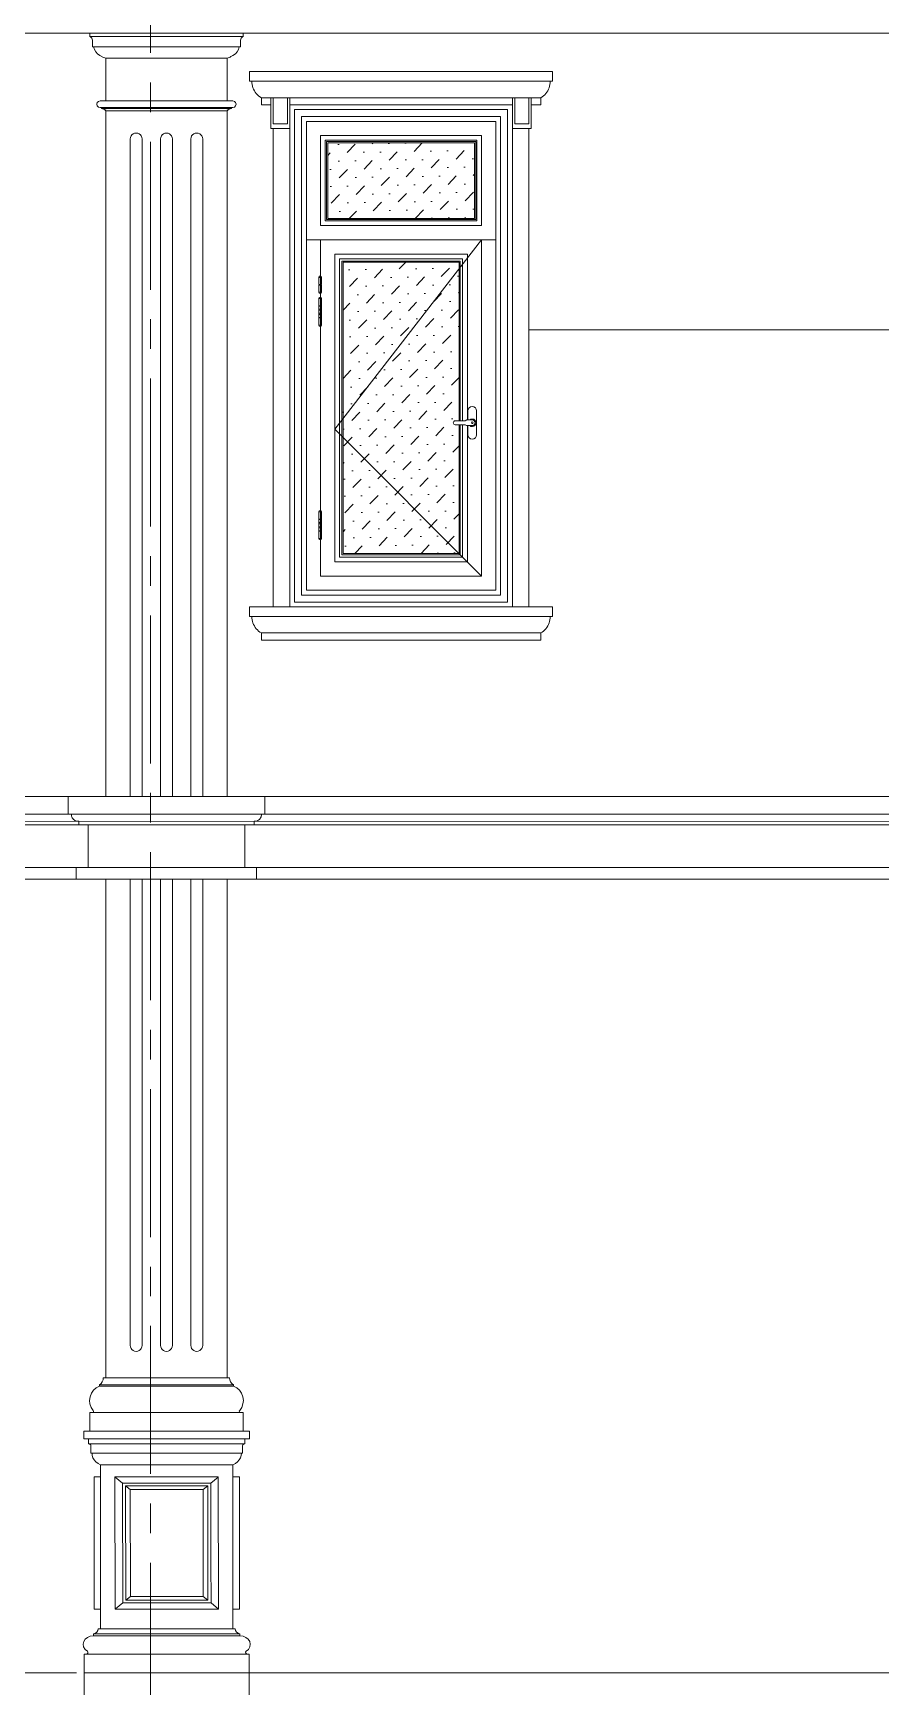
# Model space of a CAD drawing. Header units: millimetres. Extents: x 1832547 to 2001569, y -558009 to -417808.
# Drawn here: x 1882136 to 1885717, y -527404 to -520421 of the extents above; entities that cross this region are included whole.
import ezdxf

# ---------------------------------------------------------------- set-up
doc = ezdxf.new("R2010")
doc.units = ezdxf.units.MM
doc.header["$MEASUREMENT"] = 0
doc.linetypes.add('CENTER', pattern=[2, 1.25, -0.25, 0.25, -0.25])
doc.linetypes.add('HIDDEN', pattern=[9.525, 6.35, -3.175])
doc.layers.get('0').update_dxf_attribs({"linetype": 'CONTINUOUS'})
for name, color, linetype, lineweight in [('CA.dim 08', 8, 'CONTINUOUS', 13), ('CA.khuat 75', 75, 'HIDDEN', 9), ('CA.manh 08', 8, 'CONTINUOUS', 9), ('CA.noi that 15', 15, 'CONTINUOUS', 9), ('CA.thay 145', 145, 'CONTINUOUS', 18), ('CA.tim 67', 67, 'CENTER', 9), ('CA.vat lieu 08', 8, 'CONTINUOUS', 5), ('CA_manh 08', 8, 'CONTINUOUS', 9)]:
    doc.layers.add(name, color=color, linetype=linetype, lineweight=lineweight)

# ---------------------------------------------------------------- blocks, each defined once
blk = doc.blocks.new('A$C20F25EA7')
at = {"layer": 'CA.vat lieu 08', "ltscale": 0.5}
for centre, start, end in [((0, 42), 0, 180), ((0, -42), 180, 0)]:
    blk.add_arc(centre, 15.4, start, end, dxfattribs=at)
blk.add_wipeout([(18.8, 9.9), (25.1, 7), (60.1, 7), (65, 4.9), (67.1, 0), (65.1, -4.9), (60.1, -7), (25.1, -7), (18.8, -9.9), (0, -9.9), (-7, -7), (-9.9, 0), (-7, 7), (0, 9.9)]).dxf.layer = 'CA.vat lieu 08'
for p, q in [((0, 9.9), (18.8, 9.9)), ((18.8, 9.9), (24.6, 7.2)), ((25.5, 7), (60.1, 7)), ((0, -9.9), (18.8, -9.9)), ((19.7, -9.7), (24.6, -7.2)), ((25.5, -7), (60.1, -7))]:
    blk.add_line(p, q, dxfattribs=at)
for points in [[(-15.4, 42), (-15.4, -42)], [(15.4, 9.9), (15.4, 42)], [(15.4, -42), (15.4, -9.9)]]:
    blk.add_lwpolyline(points, dxfattribs=at)
blk.add_circle((0, 0), 2.8, dxfattribs=at)
for centre, radius, start, end in [((0, 0), 13.3, 48.25899, 311.74101), ((0, 0), 9.92, 90, 270), ((25.5, 8.9), 1.92, 242.80733, 270), ((60.1, 0), 6.96, 270, 90), ((18.8, -8), 1.92, 270, 297.19267), ((25.5, -8.9), 1.92, 90, 117.19267)]:
    blk.add_arc(centre, radius, start, end, dxfattribs=at)
blk = doc.blocks.new('BANLE')
at = {"layer": 'CA.noi that 15'}
for p, q in [((0, 68.6), (12, 68.6)), ((0, 38.2), (0, 68.6)), ((0, 38.2), (12, 38.2)), ((0, 6), (0, 36.4)), ((12, 36.4), (0, 36.4)), ((12, 6), (0, 6)), ((4, 38.2), (8, 38.2)), ((4, 36.4), (4, 38.2)), ((8, 36.4), (4, 36.4)), ((8, 38.2), (8, 36.4)), ((12, 68.6), (12, 38.2)), ((12, 36.4), (12, 6))]:
    blk.add_line(p, q, dxfattribs=at)
for centre, start, end in [((6, 68.6), 0, 180), ((6, 6), 180, 0)]:
    blk.add_arc(centre, 6, start, end, dxfattribs=at)
blk = doc.blocks.new('A$C4e763484')
at = {"layer": 'CA.khuat 75', "ltscale": 200}
blk.add_lwpolyline([(740, 1480), (120, 680), (740, 60)], dxfattribs=at)
at = {"layer": 'CA.noi that 15'}
for points in [[(80, 1560), (720, 1560), (720, 1900), (80, 1900)], [(140, 140), (660, 140), (660, 1400), (140, 1400)]]:
    blk.add_lwpolyline(points, close=True, dxfattribs=at)
at = {"layer": 'CA.thay 145'}
for points in [[(0, 0), (800, 0), (800, 1980), (0, 1980)], [(0, 1480), (800, 1480), (800, 1980), (0, 1980)], [(60, 1540), (740, 1540), (740, 1920), (60, 1920)], [(60, 60), (740, 60), (740, 1480), (60, 1480)], [(740, 60), (740, 1480), (60, 1480), (60, 60)], [(60, 60), (740, 60), (740, 1480), (60, 1480)], [(120, 120), (680, 120), (680, 1420), (120, 1420)]]:
    blk.add_lwpolyline(points, close=True, dxfattribs=at)
for points in [[(0, 1480), (0, 120)], [(60, 1480), (60, 60)], [(740, 1480), (740, 60)], [(740, 1480), (740, 60)], [(800, 1480), (800, 120)]]:
    blk.add_lwpolyline(points, dxfattribs=at)
at = {"layer": 'CA.vat lieu 08'}
for points in [[(85, 1565), (715, 1565), (715, 1895), (85, 1895)], [(90, 1570), (710, 1570), (710, 1890), (90, 1890)], [(150, 150), (650, 150), (650, 1390), (150, 1390)], [(155, 155), (645, 155), (645, 1385), (155, 1385)]]:
    blk.add_lwpolyline(points, close=True, dxfattribs=at)
at = {"rotation": 180}
blk.add_blockref('BANLE', (64, 1327.3), dxfattribs=at)
at = {"xscale": -1}
for p in [(64, 1163.6), (64, 1113.6), (64, 262.7), (64, 212.7)]:
    blk.add_blockref('BANLE', p, dxfattribs=at)
at = {"extrusion": (0, 0, -1), "xscale": 1.200000000186265, "yscale": 1.200000000186265, "zscale": -1.200000000186265}
blk.add_blockref('A$C20F25EA7', (-700.5, 707.4), dxfattribs=at)
at = {"layer": 'CA.dim 08'}
h = blk.add_hatch(dxfattribs=at)
h.set_pattern_fill('MUDST', color=256, scale=200, angle=46)
h.set_pattern_definition([(46, (-780015.38, -788244.513), (33.498847, 106.6668986), [50, -50, 0, -50, 0, -50])])
h.paths.add_polyline_path([(90, 1570), (710, 1570), (710, 1890), (90, 1890)])
h.paths.add_polyline_path([(155, 155), (645, 155), (645, 1385), (155, 1385)])
blk = doc.blocks.new('A$C6e16a1b7')
at = {"layer": 'CA.thay 145'}
for p, q in [((0, 2400), (0, 2360)), ((0, 2400), (1279.8, 2400)), ((1279.8, 2400), (1279.8, 2360)), ((0, 2360), (10, 2360)), ((10, 2360), (10.2, 2352.9)), ((1269.8, 2360), (10, 2360)), ((10.2, 2352.9), (11, 2345.9)), ((11, 2345.9), (12.4, 2339)), ((12.4, 2339), (14.5, 2332.3)), ((14.5, 2332.3), (17.1, 2325.7)), ((17.1, 2325.7), (20.3, 2319.5)), ((20.3, 2319.5), (24.1, 2313.5)), ((24.1, 2313.5), (28.4, 2307.9)), ((28.4, 2307.9), (33.2, 2302.7)), ((1251.4, 2307.9), (1246.6, 2302.7)), ((1255.7, 2313.5), (1251.4, 2307.9)), ((1259.4, 2319.5), (1255.7, 2313.5)), ((1262.7, 2325.7), (1259.4, 2319.5)), ((1265.3, 2332.3), (1262.7, 2325.7)), ((1267.3, 2339), (1265.3, 2332.3)), ((1268.8, 2345.9), (1267.3, 2339)), ((1269.6, 2352.9), (1268.8, 2345.9)), ((1269.8, 2360), (1269.6, 2352.9)), ((1269.8, 2360), (1279.8, 2360)), ((33.2, 2302.7), (38.4, 2298)), ((38.4, 2298), (44, 2293.7)), ((44, 2293.7), (50, 2290)), ((50, 2290), (90, 2290)), ((50, 2290), (50, 2260)), ((50, 2260), (90, 2260)), ((90, 2260), (90, 2290)), ((90, 2290), (100, 2290)), ((90, 2160), (90, 2260)), ((100, 2290), (160, 2290)), ((160, 2290), (170, 2290)), ((170, 2290), (1109.8, 2290)), ((170, 2290), (170, 2260)), ((1109.8, 2260), (170, 2260)), ((170, 2260), (170, 2160)), ((1109.8, 2290), (1119.8, 2290)), ((1109.8, 2290), (1109.8, 2260)), ((1109.8, 2260), (1109.8, 2160)), ((1119.8, 2290), (1179.8, 2290)), ((1179.8, 2290), (1189.8, 2290)), ((1189.8, 2290), (1229.8, 2290)), ((1189.8, 2260), (1189.8, 2290)), ((1189.8, 2160), (1189.8, 2260)), ((1229.8, 2260), (1189.8, 2260)), ((1235.7, 2293.7), (1229.8, 2290)), ((1229.8, 2290), (1229.8, 2260)), ((1241.4, 2298), (1235.7, 2293.7)), ((1246.6, 2302.7), (1241.4, 2298)), ((240, 210), (240, 2190)), ((240, 2190), (1039.8, 2190)), ((1039.8, 2190), (1039.8, 210)), ((100, 2160), (90, 2160)), ((100, 2160), (100, 140)), ((170, 2160), (100, 2160)), ((170, 2160), (170, 140)), ((1109.8, 2160), (1179.8, 2160)), ((1109.8, 2160), (1109.8, 140)), ((1179.8, 2160), (1189.8, 2160)), ((1179.8, 2160), (1179.8, 140)), ((1039.8, 210), (240, 210)), ((100, 140), (0, 140)), ((0, 140), (0, 100)), ((100, 140), (170, 140)), ((1109.8, 140), (170, 140)), ((1109.8, 140), (1179.8, 140)), ((1179.8, 140), (1279.8, 140)), ((1279.8, 140), (1279.8, 100)), ((0, 100), (10, 100)), ((10, 100), (10.2, 92.9)), ((1269.8, 100), (10, 100)), ((10.2, 92.9), (11, 85.9)), ((11, 85.9), (12.4, 79)), ((12.4, 79), (14.5, 72.3)), ((14.5, 72.3), (17.1, 65.7)), ((1265.3, 72.3), (1262.7, 65.7)), ((1267.3, 79), (1265.3, 72.3)), ((1268.8, 85.9), (1267.3, 79)), ((1269.6, 92.9), (1268.8, 85.9)), ((1269.8, 100), (1269.6, 92.9)), ((1269.8, 100), (1279.8, 100)), ((17.1, 65.7), (20.3, 59.5)), ((20.3, 59.5), (24.1, 53.5)), ((24.1, 53.5), (28.4, 47.9)), ((28.4, 47.9), (33.2, 42.7)), ((33.2, 42.7), (38.4, 38)), ((38.4, 38), (44, 33.7)), ((44, 33.7), (50, 30)), ((50, 30), (50, 0)), ((50, 30), (1229.8, 30)), ((50, 0), (1229.8, 0)), ((1235.7, 33.7), (1229.8, 30)), ((1229.8, 30), (1229.8, 0)), ((1241.4, 38), (1235.7, 33.7)), ((1246.6, 42.7), (1241.4, 38)), ((1251.4, 47.9), (1246.6, 42.7)), ((1255.7, 53.5), (1251.4, 47.9)), ((1259.4, 59.5), (1255.7, 53.5)), ((1262.7, 65.7), (1259.4, 59.5))]:
    blk.add_line(p, q, dxfattribs=at)
at = {"layer": 'CA_manh 08'}
for p, q in [((100, 2180), (100, 2290)), ((160, 2290), (160, 2180)), ((190, 2240), (1089.8, 2240)), ((190, 160), (190, 2240)), ((1089.8, 2240), (1089.8, 160)), ((1119.8, 2290), (1119.8, 2180)), ((1179.8, 2180), (1179.8, 2290)), ((160, 2180), (100, 2180)), ((220, 190), (220, 2210)), ((1059.8, 2210), (220, 2210)), ((1059.8, 190), (1059.8, 2210)), ((1119.8, 2180), (1179.8, 2180)), ((1089.8, 160), (190, 160)), ((220, 190), (1059.8, 190))]:
    blk.add_line(p, q, dxfattribs=at)

msp = doc.modelspace()

# ---------------------------------------------------------------- linework, layer by layer
at = {"layer": 'CA.manh 08'}
for p, q in [((1882559, -520846), (1882553.8, -520850)), ((1882565, -520843.5), (1882559, -520846)), ((1882571.5, -520842.7), (1882565, -520843.5)), ((1882578, -520843.5), (1882571.5, -520842.7)), ((1882584, -520846), (1882578, -520843.5)), ((1882589.2, -520850), (1882584, -520846)), ((1882686.9, -520846), (1882681.7, -520850)), ((1882692.9, -520843.5), (1882686.9, -520846)), ((1882699.4, -520842.7), (1882692.9, -520843.5)), ((1882705.9, -520843.5), (1882699.4, -520842.7)), ((1882711.9, -520846), (1882705.9, -520843.5)), ((1882717.1, -520850), (1882711.9, -520846)), ((1882814.8, -520846), (1882809.7, -520850)), ((1882820.9, -520843.5), (1882814.8, -520846)), ((1882827.3, -520842.7), (1882820.9, -520843.5)), ((1882833.8, -520843.5), (1882827.3, -520842.7)), ((1882839.8, -520846), (1882833.8, -520843.5)), ((1882845, -520850), (1882839.8, -520846)), ((1882547.3, -520861.2), (1882546.5, -520867.7)), ((1882546.5, -523643.6), (1882546.5, -520867.7)), ((1882549.8, -520855.2), (1882547.3, -520861.2)), ((1882553.8, -520850), (1882549.8, -520855.2)), ((1882593.1, -520855.2), (1882589.2, -520850)), ((1882595.6, -520861.2), (1882593.1, -520855.2)), ((1882596.5, -520867.7), (1882595.6, -520861.2)), ((1882596.5, -523643.6), (1882596.5, -520867.7)), ((1882675.3, -520861.2), (1882674.4, -520867.7)), ((1882674.4, -523643.6), (1882674.4, -520867.7)), ((1882677.8, -520855.2), (1882675.3, -520861.2)), ((1882681.7, -520850), (1882677.8, -520855.2)), ((1882721.1, -520855.2), (1882717.1, -520850)), ((1882723.6, -520861.2), (1882721.1, -520855.2)), ((1882724.4, -520867.7), (1882723.6, -520861.2)), ((1882724.4, -523643.6), (1882724.4, -520867.7)), ((1882803.2, -520861.2), (1882802.3, -520867.7)), ((1882802.3, -523643.6), (1882802.3, -520867.7)), ((1882805.7, -520855.2), (1882803.2, -520861.2)), ((1882809.7, -520850), (1882805.7, -520855.2)), ((1882849, -520855.2), (1882845, -520850)), ((1882851.5, -520861.2), (1882849, -520855.2)), ((1882852.3, -520867.7), (1882851.5, -520861.2)), ((1882852.3, -523643.6), (1882852.3, -520867.7)), ((1882546.5, -525961.7), (1882546.5, -523993.6)), ((1882596.5, -525961.7), (1882596.5, -523993.6)), ((1882674.4, -525961.7), (1882674.4, -523993.6)), ((1882724.4, -525961.7), (1882724.4, -523993.6)), ((1882802.3, -525961.7), (1882802.3, -523993.6)), ((1882852.3, -525961.7), (1882852.3, -523993.6)), ((1882547.3, -525968.1), (1882546.5, -525961.7)), ((1882549.8, -525974.2), (1882547.3, -525968.1)), ((1882553.8, -525979.4), (1882549.8, -525974.2)), ((1882559, -525983.3), (1882553.8, -525979.4)), ((1882565, -525985.8), (1882559, -525983.3)), ((1882571.5, -525986.7), (1882565, -525985.8)), ((1882578, -525985.8), (1882571.5, -525986.7)), ((1882584, -525983.3), (1882578, -525985.8)), ((1882589.2, -525979.4), (1882584, -525983.3)), ((1882593.1, -525974.2), (1882589.2, -525979.4)), ((1882595.6, -525968.1), (1882593.1, -525974.2)), ((1882596.5, -525961.7), (1882595.6, -525968.1)), ((1882675.3, -525968.1), (1882674.4, -525961.7)), ((1882677.8, -525974.2), (1882675.3, -525968.1)), ((1882681.7, -525979.4), (1882677.8, -525974.2)), ((1882686.9, -525983.3), (1882681.7, -525979.4)), ((1882692.9, -525985.8), (1882686.9, -525983.3)), ((1882699.4, -525986.7), (1882692.9, -525985.8)), ((1882705.9, -525985.8), (1882699.4, -525986.7)), ((1882711.9, -525983.3), (1882705.9, -525985.8)), ((1882717.1, -525979.4), (1882711.9, -525983.3)), ((1882721.1, -525974.2), (1882717.1, -525979.4)), ((1882723.6, -525968.1), (1882721.1, -525974.2)), ((1882724.4, -525961.7), (1882723.6, -525968.1)), ((1882803.2, -525968.1), (1882802.3, -525961.7)), ((1882805.7, -525974.2), (1882803.2, -525968.1)), ((1882809.7, -525979.4), (1882805.7, -525974.2)), ((1882814.8, -525983.3), (1882809.7, -525979.4)), ((1882820.9, -525985.8), (1882814.8, -525983.3)), ((1882827.3, -525986.7), (1882820.9, -525985.8)), ((1882833.8, -525985.8), (1882827.3, -525986.7)), ((1882839.8, -525983.3), (1882833.8, -525985.8)), ((1882845, -525979.4), (1882839.8, -525983.3)), ((1882849, -525974.2), (1882845, -525979.4)), ((1882851.5, -525968.1), (1882849, -525974.2)), ((1882852.3, -525961.7), (1882851.5, -525968.1)), ((1882416.4, -526128.6), (1882982.5, -526128.6))]:
    msp.add_line(p, q, dxfattribs=at)
for points in [[(1880750.5, -523718.6), (1886485.9, -523718.6)], [(1880795.5, -523749.2), (1886485.9, -523748.7)]]:
    msp.add_lwpolyline(points, dxfattribs=at)
at = {"layer": 'CA.thay 145'}
for p, q in [((1882375.5, -520435), (1882375.5, -520420.8)), ((1883023.3, -520420.8), (1882375.5, -520420.8)), ((1883023.3, -520420.8), (1883025.5, -520420.8)), ((1883023.3, -520435), (1883023.3, -520420.8)), ((1882380.1, -520438.2), (1882375.5, -520435)), ((1882383.5, -520442.1), (1882380.1, -520438.2)), ((1882385.7, -520446.5), (1882383.5, -520442.1)), ((1882386.4, -520451.2), (1882385.7, -520446.5)), ((1882386.4, -520479.5), (1882386.4, -520451.2)), ((1882386.4, -520479.5), (1882391.9, -520479.5)), ((1882394.9, -520489.9), (1882391.9, -520479.5)), ((1882400.5, -520499.7), (1882394.9, -520489.9)), ((1882998.3, -520499.7), (1883003.9, -520489.9)), ((1883003.9, -520489.9), (1883007, -520479.5)), ((1883007, -520479.5), (1883012.4, -520479.5)), ((1883012.4, -520451.2), (1883013.1, -520446.5)), ((1883012.4, -520479.5), (1883012.4, -520451.2)), ((1883013.1, -520446.5), (1883015.3, -520442.1)), ((1883015.3, -520442.1), (1883018.7, -520438.2)), ((1883018.7, -520438.2), (1883023.3, -520435)), ((1882408.5, -520508.5), (1882400.5, -520499.7)), ((1882418.6, -520516), (1882408.5, -520508.5)), ((1882430.5, -520521.9), (1882418.6, -520516)), ((1882443.6, -520526.1), (1882430.5, -520521.9)), ((1882443.6, -520707.2), (1882443.6, -520526.1)), ((1882955.3, -520526.1), (1882443.6, -520526.1)), ((1882955.3, -520526.1), (1882968.4, -520521.9)), ((1882955.3, -520707.2), (1882955.3, -520526.1)), ((1882968.4, -520521.9), (1882971.6, -520520.3)), ((1882971.6, -520520.3), (1882980.2, -520516)), ((1882980.2, -520516), (1882990.3, -520508.5)), ((1882990.3, -520508.5), (1882998.3, -520499.7)), ((1882405.6, -520721.2), (1882407.4, -520714.2)), ((1882407.4, -520728.2), (1882405.6, -520721.2)), ((1882407.4, -520714.2), (1882412.4, -520709.1)), ((1882412.4, -520733.3), (1882407.4, -520728.2)), ((1882412.4, -520709.1), (1882419.2, -520707.2)), ((1882419.2, -520735.1), (1882412.4, -520733.3)), ((1882443.6, -520707.2), (1882419.2, -520707.2)), ((1882419.2, -520735.1), (1882424.7, -520735.1)), ((1882424.7, -520739.2), (1882424.7, -520735.1)), ((1882429.9, -520740.4), (1882424.7, -520739.2)), ((1882434.9, -520742.4), (1882429.9, -520740.4)), ((1882439.5, -520745.3), (1882434.9, -520742.4)), ((1882443.6, -520749), (1882439.5, -520745.3)), ((1882443.6, -520707.2), (1882955.3, -520707.2)), ((1882443.6, -520740.4), (1882443.6, -520742.4)), ((1882443.6, -520749), (1882443.6, -523643.6)), ((1882443.6, -520749), (1882955.3, -520749)), ((1882971.6, -520707.2), (1882955.3, -520707.2)), ((1882955.3, -520740.4), (1882955.3, -520742.4)), ((1882955.3, -520749), (1882959.3, -520745.3)), ((1882955.3, -520749), (1882955.3, -523643.6)), ((1882959.3, -520745.3), (1882963.9, -520742.4)), ((1882963.9, -520742.4), (1882968.9, -520740.4)), ((1882968.9, -520740.4), (1882971.6, -520739.8)), ((1882979.6, -520707.2), (1882971.6, -520707.2)), ((1882971.6, -520739.8), (1882974.2, -520739.2)), ((1882974.2, -520735.1), (1882979.6, -520735.1)), ((1882974.2, -520739.2), (1882974.2, -520735.1)), ((1882986.4, -520709.1), (1882979.6, -520707.2)), ((1882979.6, -520735.1), (1882986.4, -520733.3)), ((1882991.4, -520714.2), (1882986.4, -520709.1)), ((1882986.4, -520733.3), (1882991.4, -520728.2)), ((1882993.2, -520721.2), (1882991.4, -520714.2)), ((1882991.4, -520728.2), (1882993.2, -520721.2)), ((1882368.6, -523763.6), (1882368.6, -523943.6)), ((1882318.6, -523943.6), (1882318.6, -523993.6)), ((1882368.6, -523943.6), (1882318.6, -523943.6)), ((1882318.6, -523993.6), (1882443.6, -523993.6)), ((1882443.6, -523993.6), (1882443.6, -526098.6)), ((1882955.3, -523993.6), (1882955.3, -526098.6)), ((1882391, -526151.3), (1882382.1, -526163.9)), ((1882402.6, -526141.1), (1882391, -526151.3)), ((1882416.4, -526134), (1882402.6, -526141.1)), ((1882423.3, -526123), (1882416.4, -526128.6)), ((1882416.4, -526128.6), (1882416.4, -526134)), ((1882416.4, -526134), (1882982.5, -526134)), ((1882428.5, -526115.8), (1882423.3, -526123)), ((1882431.7, -526107.5), (1882428.5, -526115.8)), ((1882432.7, -526098.6), (1882431.7, -526107.5)), ((1882443.6, -526098.6), (1882432.7, -526098.6)), ((1882443.6, -526098.6), (1882955.3, -526098.6)), ((1882966.1, -526098.6), (1882955.3, -526098.6)), ((1882966.1, -526098.6), (1882967.1, -526107.5)), ((1882967.1, -526107.5), (1882970.3, -526115.8)), ((1882970.3, -526115.8), (1882975.6, -526123)), ((1882975.6, -526123), (1882982.5, -526128.6)), ((1882982.5, -526128.6), (1882982.5, -526134)), ((1882982.5, -526134), (1882996.2, -526141.1)), ((1882996.2, -526141.1), (1883007.9, -526151.3)), ((1883007.9, -526151.3), (1883016.7, -526163.9)), ((1882376.5, -526178.3), (1882374.5, -526193.7)), ((1882374.5, -526193.7), (1882376.3, -526209)), ((1882376.3, -526209), (1882381.6, -526223.5)), ((1882382.1, -526163.9), (1882376.5, -526178.3)), ((1883016.7, -526163.9), (1883022.3, -526178.3)), ((1883022.6, -526209), (1883017.2, -526223.5)), ((1883022.3, -526178.3), (1883024.3, -526193.7)), ((1883024.3, -526193.7), (1883022.6, -526209)), ((1882375.5, -526245.6), (1882375.5, -526323.6)), ((1882386.4, -526245.6), (1882375.5, -526245.6)), ((1882381.6, -526223.5), (1882390.3, -526236.3)), ((1882389.4, -526244.7), (1882386.4, -526245.6)), ((1882419.9, -526245.6), (1882386.4, -526245.6)), ((1882391.4, -526242.2), (1882389.4, -526244.7)), ((1882390.3, -526236.3), (1882391.8, -526239.1)), ((1882391.8, -526239.1), (1882391.4, -526242.2)), ((1882419.9, -526245.6), (1882420.1, -526244.7)), ((1882443.6, -526245.6), (1882419.9, -526245.6)), ((1882443.6, -526245.6), (1882443.6, -526244.7)), ((1882443.6, -526245.6), (1882955.3, -526245.6)), ((1882955.3, -526245.6), (1882955.3, -526244.7)), ((1882979, -526245.6), (1882955.3, -526245.6)), ((1882979, -526245.6), (1882978.8, -526244.7)), ((1883012.4, -526245.6), (1882979, -526245.6)), ((1883008.6, -526236.3), (1883007.1, -526239.1)), ((1883007.1, -526239.1), (1883007.4, -526242.2)), ((1883007.4, -526242.2), (1883009.4, -526244.7)), ((1883017.2, -526223.5), (1883008.6, -526236.3)), ((1883009.4, -526244.7), (1883012.4, -526245.6)), ((1883023.3, -526245.6), (1883012.4, -526245.6)), ((1883023.3, -526245.6), (1883023.3, -526323.6)), ((1882350.4, -526356.5), (1882350.4, -526323.6)), ((1882375.5, -526323.6), (1882350.4, -526323.6)), ((1882350.4, -526356.5), (1882370.2, -526356.5)), ((1882370.2, -526377.1), (1882370.2, -526356.5)), ((1882370.2, -526356.5), (1883030.8, -526356.5)), ((1883023.3, -526323.6), (1882375.5, -526323.6)), ((1883050.6, -526323.6), (1883023.3, -526323.6)), ((1883030.8, -526356.5), (1883050.6, -526356.5)), ((1883030.8, -526377.1), (1883030.8, -526356.5)), ((1883050.6, -526356.5), (1883050.6, -526323.6)), ((1882374, -526377.7), (1882370.2, -526377.1)), ((1882370.2, -526377.1), (1882402.5, -526377.1)), ((1882377.2, -526379.5), (1882374, -526377.7)), ((1882379.3, -526382.1), (1882377.2, -526379.5)), ((1882380.1, -526385.3), (1882379.3, -526382.1)), ((1882380.1, -526416.1), (1882380.1, -526385.3)), ((1882380.1, -526416.1), (1882385, -526416.1)), ((1882385.9, -526426.2), (1882385, -526416.1)), ((1882389.1, -526436), (1882385.9, -526426.2)), ((1882950.3, -526377.1), (1882950.3, -526377.7)), ((1882950.3, -526377.1), (1882965.2, -526377.1)), ((1882965.2, -526377.1), (1882965.2, -526377.7)), ((1882965.2, -526377.1), (1882998.4, -526377.1)), ((1882998.4, -526377.1), (1882998.1, -526377.7)), ((1882998.4, -526377.1), (1883030.8, -526377.1)), ((1883011.8, -526436), (1883015, -526426.2)), ((1883015, -526426.2), (1883015.9, -526416.1)), ((1883015.9, -526416.1), (1883020.9, -526416.1)), ((1883020.9, -526385.3), (1883021.6, -526382.1)), ((1883020.9, -526416.1), (1883020.9, -526385.3)), ((1883021.6, -526382.1), (1883023.8, -526379.5)), ((1883023.8, -526379.5), (1883027, -526377.7)), ((1883027, -526377.7), (1883030.8, -526377.1)), ((1882394.4, -526445.1), (1882389.1, -526436)), ((1882401.6, -526453.2), (1882394.4, -526445.1)), ((1882410.6, -526460.1), (1882401.6, -526453.2)), ((1882420.9, -526465.5), (1882410.6, -526460.1)), ((1882420.8, -526517.3), (1882420.9, -526465.5)), ((1882420.9, -526465.5), (1882980, -526465.5)), ((1882980, -526465.5), (1882990.3, -526460.1)), ((1882980.1, -526517.3), (1882980, -526465.5)), ((1882990.3, -526460.1), (1882999.3, -526453.2)), ((1882999.3, -526453.2), (1883006.5, -526445.1)), ((1883006.5, -526445.1), (1883011.8, -526436)), ((1882393.4, -526517.3), (1882393.5, -526517.2)), ((1882393.4, -526517.4), (1882393.4, -526517.3)), ((1882393.4, -526517.5), (1882393.4, -526517.4)), ((1882393.4, -526517.6), (1882393.4, -526517.5)), ((1882393.4, -526532.2), (1882393.4, -526517.6)), ((1882393.4, -526532.3), (1882393.4, -526532.2)), ((1882393.4, -526532.4), (1882393.4, -526532.3)), ((1882393.4, -526532.4), (1882393.4, -526532.4)), ((1882393.4, -526532.5), (1882393.4, -526532.4)), ((1882393.5, -526532.6), (1882393.4, -526532.5)), ((1882393.4, -526532.5), (1882393.4, -527059.2)), ((1882393.5, -526517.2), (1882393.6, -526517.1)), ((1882393.5, -526532.7), (1882393.5, -526532.6)), ((1882393.6, -526532.7), (1882393.5, -526532.7)), ((1882393.6, -526517.1), (1882393.7, -526517)), ((1882393.7, -526532.8), (1882393.6, -526532.7)), ((1882393.7, -526517), (1882393.8, -526517)), ((1882393.8, -526532.8), (1882393.7, -526532.8)), ((1882393.8, -526517), (1882393.9, -526516.9)), ((1882393.8, -526532.9), (1882393.8, -526532.8)), ((1882393.9, -526532.9), (1882393.8, -526532.9)), ((1882393.9, -526516.9), (1882394, -526516.8)), ((1882394, -526532.9), (1882393.9, -526532.9)), ((1882394, -526516.8), (1882394.1, -526516.8)), ((1882394.1, -526516.8), (1882394.2, -526516.8)), ((1882394.2, -526516.8), (1882394.4, -526516.8)), ((1882394.4, -526516.8), (1882419.9, -526516.8)), ((1882419.9, -526516.8), (1882420, -526516.8)), ((1882420, -526570.3), (1882419.9, -526570.3)), ((1882420, -526516.8), (1882420.2, -526516.8)), ((1882420.2, -526570.3), (1882420, -526570.3)), ((1882420.2, -526516.8), (1882420.3, -526516.8)), ((1882420.3, -526570.3), (1882420.2, -526570.3)), ((1882420.3, -526516.8), (1882420.4, -526516.9)), ((1882420.4, -526570.2), (1882420.3, -526570.3)), ((1882420.4, -526516.9), (1882420.5, -526517)), ((1882420.5, -526570.2), (1882420.4, -526570.2)), ((1882420.5, -526517), (1882420.6, -526517)), ((1882420.6, -526570.1), (1882420.5, -526570.2)), ((1882420.6, -526517), (1882420.7, -526517.1)), ((1882420.7, -526570), (1882420.6, -526570.1)), ((1882420.7, -526517.1), (1882420.8, -526517.2)), ((1882420.8, -526569.9), (1882420.7, -526570)), ((1882420.8, -526517.2), (1882420.8, -526517.3)), ((1882420.8, -526517.3), (1882420.9, -526517.4)), ((1882420.9, -526569.7), (1882420.8, -526569.8)), ((1882420.8, -526569.8), (1882420.8, -527021.8)), ((1882420.9, -526517.4), (1882420.9, -526517.5)), ((1882420.9, -526517.5), (1882420.9, -526517.6)), ((1882420.9, -526517.6), (1882420.9, -526569.5)), ((1882420.9, -526569.5), (1882420.9, -526569.6)), ((1882420.9, -526569.6), (1882420.9, -526569.7)), ((1882918.2, -526516.8), (1882481.8, -526516.8)), ((1882481.8, -526516.8), (1882483, -527074.8)), ((1882481.8, -526516.8), (1882482.7, -526517.6)), ((1882482.7, -526517.6), (1882513.5, -526543.1)), ((1882886.6, -526543.1), (1882513.5, -526543.1)), ((1882513.5, -526543.1), (1882514.5, -527048.5)), ((1882886.6, -526543.1), (1882917.2, -526517.6)), ((1882887.1, -526874.5), (1882886.6, -526543.1)), ((1882917.2, -526517.6), (1882918.2, -526516.8)), ((1882919.4, -527074.8), (1882918.2, -526516.8)), ((1882980.1, -526517.4), (1882980, -526517.5)), ((1882980, -526517.5), (1882980, -526517.6)), ((1882980, -526569.5), (1882980, -526517.6)), ((1882980, -526569.5), (1882980, -526569.6)), ((1882980, -526569.6), (1882980.1, -526569.7)), ((1882980.2, -526517.2), (1882980.1, -526517.3)), ((1882980.1, -526517.3), (1882980.1, -526517.4)), ((1882980.1, -526569.7), (1882980.1, -526569.8)), ((1882980.1, -526569.8), (1882980.2, -526569.9)), ((1882980.1, -526569.8), (1882980.1, -527021.8)), ((1882980.3, -526517), (1882980.2, -526517.1)), ((1882980.2, -526517.1), (1882980.2, -526517.2)), ((1882980.2, -526569.9), (1882980.2, -526570)), ((1882980.2, -526570), (1882980.3, -526570.1)), ((1882980.4, -526517), (1882980.3, -526517)), ((1882980.3, -526570.1), (1882980.4, -526570.2)), ((1882980.5, -526516.9), (1882980.4, -526517)), ((1882980.4, -526570.2), (1882980.5, -526570.2)), ((1882980.6, -526516.8), (1882980.5, -526516.9)), ((1882980.5, -526570.2), (1882980.6, -526570.3)), ((1882980.8, -526516.8), (1882980.6, -526516.8)), ((1882980.6, -526570.3), (1882980.8, -526570.3)), ((1882980.9, -526516.8), (1882980.8, -526516.8)), ((1882980.8, -526570.3), (1882980.9, -526570.3)), ((1882981, -526516.8), (1882980.9, -526516.8)), ((1883006.6, -526516.8), (1882981, -526516.8)), ((1883006.7, -526516.8), (1883006.6, -526516.8)), ((1883006.6, -526533.1), (1883006.8, -526533)), ((1883006.8, -526516.8), (1883006.7, -526516.8)), ((1883006.9, -526516.8), (1883006.8, -526516.8)), ((1883007.1, -526516.9), (1883006.9, -526516.8)), ((1883007.2, -526517), (1883007.1, -526516.9)), ((1883007.3, -526517), (1883007.2, -526517)), ((1883007.4, -526517.1), (1883007.3, -526517)), ((1883007.4, -526517.2), (1883007.4, -526517.1)), ((1883007.5, -526517.3), (1883007.4, -526517.2)), ((1883007.5, -526517.4), (1883007.5, -526517.3)), ((1883007.5, -526517.5), (1883007.5, -526517.4)), ((1883007.6, -526517.6), (1883007.5, -526517.5)), ((1883007.6, -526517.6), (1883007.6, -527074)), ((1882887.7, -527048.5), (1882887.1, -526874.5)), ((1882393.4, -527059.2), (1882393.4, -527059.3)), ((1882393.4, -527059.3), (1882393.4, -527059.3)), ((1882393.4, -527059.3), (1882393.4, -527059.4)), ((1882393.4, -527074), (1882393.4, -527059.4)), ((1882394, -527058.7), (1882394.4, -527058.5)), ((1882420, -527021.3), (1882419.9, -527021.3)), ((1882420.2, -527021.3), (1882420, -527021.3)), ((1882420.3, -527021.3), (1882420.2, -527021.3)), ((1882420.4, -527021.4), (1882420.3, -527021.3)), ((1882420.5, -527021.4), (1882420.4, -527021.4)), ((1882420.6, -527021.5), (1882420.5, -527021.4)), ((1882420.7, -527021.6), (1882420.6, -527021.5)), ((1882420.8, -527021.7), (1882420.7, -527021.6)), ((1882420.9, -527021.9), (1882420.8, -527021.8)), ((1882420.9, -527022), (1882420.9, -527021.9)), ((1882420.9, -527022.1), (1882420.9, -527022)), ((1882420.9, -527022.1), (1882420.9, -527074)), ((1882483.9, -527074), (1882514.5, -527048.5)), ((1882514.5, -527048.5), (1882699.5, -527048.5)), ((1882700.5, -527048.5), (1882887.7, -527048.5)), ((1882919.4, -527074.8), (1882887.7, -527048.5)), ((1882980, -527022), (1882980.1, -527021.9)), ((1882980, -527022.1), (1882980, -527022)), ((1882980, -527074), (1882980, -527022.1)), ((1882980.1, -527021.8), (1882980.2, -527021.7)), ((1882980.1, -527021.9), (1882980.1, -527021.8)), ((1882980.2, -527021.6), (1882980.3, -527021.5)), ((1882980.2, -527021.7), (1882980.2, -527021.6)), ((1882980.3, -527021.5), (1882980.4, -527021.4)), ((1882980.4, -527021.4), (1882980.5, -527021.4)), ((1882980.5, -527021.4), (1882980.6, -527021.3)), ((1882980.6, -527021.3), (1882980.8, -527021.3)), ((1882980.8, -527021.3), (1882980.9, -527021.3)), ((1883006.6, -527058.5), (1883006.8, -527058.6)), ((1882393.4, -527074), (1882393.4, -527074.1)), ((1882393.4, -527074.1), (1882393.4, -527074.2)), ((1882393.4, -527074.2), (1882393.4, -527074.3)), ((1882393.4, -527074.3), (1882393.5, -527074.4)), ((1882393.5, -527074.4), (1882393.6, -527074.5)), ((1882393.6, -527074.5), (1882393.7, -527074.6)), ((1882393.7, -527074.6), (1882393.8, -527074.7)), ((1882393.8, -527074.7), (1882393.9, -527074.7)), ((1882393.9, -527074.7), (1882394, -527074.8)), ((1882394, -527074.8), (1882394.1, -527074.8)), ((1882394.1, -527074.8), (1882394.2, -527074.8)), ((1882394.2, -527074.8), (1882394.4, -527074.8)), ((1882394.4, -527074.8), (1882419.9, -527074.8)), ((1882419.9, -527074.8), (1882420, -527074.8)), ((1882420, -527074.8), (1882420.2, -527074.8)), ((1882420.2, -527074.8), (1882420.3, -527074.8)), ((1882420.3, -527074.8), (1882420.4, -527074.7)), ((1882420.4, -527074.7), (1882420.5, -527074.7)), ((1882420.5, -527074.7), (1882420.6, -527074.6)), ((1882420.6, -527074.6), (1882420.7, -527074.5)), ((1882420.7, -527074.5), (1882420.8, -527074.4)), ((1882420.8, -527074.3), (1882420.9, -527074.2)), ((1882420.8, -527074.4), (1882420.8, -527074.3)), ((1882420.9, -527158.5), (1882420.8, -527074.3)), ((1882420.9, -527074.1), (1882420.9, -527074)), ((1882420.9, -527074.2), (1882420.9, -527074.1)), ((1882483, -527074.8), (1882483.9, -527074)), ((1882483, -527074.8), (1882919.4, -527074.8)), ((1882919.4, -527074.8), (1882918.4, -527074)), ((1882980, -527074.1), (1882980, -527074)), ((1882980.1, -527074.2), (1882980, -527074.1)), ((1882980, -527158.5), (1882980.1, -527074.3)), ((1882980.1, -527074.3), (1882980.1, -527074.2)), ((1882980.2, -527074.4), (1882980.1, -527074.3)), ((1882980.2, -527074.5), (1882980.2, -527074.4)), ((1882980.3, -527074.6), (1882980.2, -527074.5)), ((1882980.4, -527074.7), (1882980.3, -527074.6)), ((1882980.5, -527074.7), (1882980.4, -527074.7)), ((1882980.6, -527074.8), (1882980.5, -527074.7)), ((1882980.8, -527074.8), (1882980.6, -527074.8)), ((1882980.9, -527074.8), (1882980.8, -527074.8)), ((1882981, -527074.8), (1882980.9, -527074.8)), ((1883006.6, -527074.8), (1882981, -527074.8)), ((1883006.7, -527074.8), (1883006.6, -527074.8)), ((1883006.8, -527074.8), (1883006.7, -527074.8)), ((1883006.9, -527074.8), (1883006.8, -527074.8)), ((1883007.1, -527074.7), (1883006.9, -527074.8)), ((1883007.2, -527074.7), (1883007.1, -527074.7)), ((1883007.3, -527074.6), (1883007.2, -527074.7)), ((1883007.4, -527074.5), (1883007.3, -527074.6)), ((1883007.5, -527074.3), (1883007.4, -527074.4)), ((1883007.4, -527074.4), (1883007.4, -527074.5)), ((1883007.6, -527074), (1883007.5, -527074.1)), ((1883007.5, -527074.1), (1883007.5, -527074.2)), ((1883007.5, -527074.2), (1883007.5, -527074.3)), ((1882365.7, -527194.4), (1882356.2, -527202.5)), ((1882377.8, -527189.2), (1882365.7, -527194.4)), ((1882391.2, -527187.3), (1882377.8, -527189.2)), ((1882399.1, -527176.4), (1882391.2, -527179.1)), ((1882391.2, -527179.1), (1882391.2, -527187.3)), ((1882391.2, -527179.1), (1883009.7, -527179.1)), ((1882391.2, -527187.3), (1883009.7, -527187.3)), ((1882405.4, -527171.7), (1882399.1, -527176.4)), ((1882409.5, -527165.5), (1882405.4, -527171.7)), ((1882411, -527158.5), (1882409.5, -527165.5)), ((1882420.9, -527158.5), (1882411, -527158.5)), ((1882420.9, -527158.5), (1882980, -527158.5)), ((1882989.9, -527158.5), (1882980, -527158.5)), ((1882989.9, -527158.5), (1882991.4, -527165.5)), ((1882991.4, -527165.5), (1882995.5, -527171.7)), ((1882995.5, -527171.7), (1883001.9, -527176.4)), ((1883001.9, -527176.4), (1883009.7, -527179.1)), ((1883009.7, -527179.1), (1883009.7, -527187.3)), ((1883009.7, -527187.3), (1883023.1, -527189.2)), ((1883023.1, -527189.2), (1883035.2, -527194.4)), ((1883035.2, -527194.4), (1883044.8, -527202.5)), ((1882350, -527212.5), (1882347.8, -527223.7)), ((1882347.8, -527223.7), (1882349.7, -527234.9)), ((1882349.7, -527234.9), (1882355.7, -527245)), ((1882356.2, -527202.5), (1882350, -527212.5)), ((1882351.6, -527265.4), (1882351.6, -527343.6)), ((1882351.6, -527265.4), (1882359, -527265.4)), ((1882355.7, -527245), (1882365.2, -527253.2)), ((1882363.8, -527264.2), (1882359, -527265.4)), ((1882400.4, -527265.4), (1882359, -527265.4)), ((1882367, -527261), (1882363.8, -527264.2)), ((1882365.2, -527253.2), (1882367.5, -527256.8)), ((1882367.5, -527256.8), (1882367, -527261)), ((1882400.4, -527265.4), (1882400.8, -527264.2)), ((1882420.9, -527265.4), (1882400.4, -527265.4)), ((1882420.9, -527265.4), (1882420.9, -527264.2)), ((1882420.9, -527265.4), (1882980, -527265.4)), ((1882980, -527265.4), (1882980, -527264.2)), ((1883000.5, -527265.4), (1882980, -527265.4)), ((1883000.5, -527265.4), (1883000.2, -527264.2)), ((1883041.9, -527265.4), (1883000.5, -527265.4)), ((1883035.8, -527253.2), (1883033.4, -527256.8)), ((1883033.4, -527256.8), (1883033.9, -527261)), ((1883033.9, -527261), (1883037.1, -527264.2)), ((1883045.2, -527245), (1883035.8, -527253.2)), ((1883037.1, -527264.2), (1883041.9, -527265.4)), ((1883049.3, -527265.4), (1883041.9, -527265.4)), ((1883044.8, -527202.5), (1883051, -527212.5)), ((1883051.2, -527234.9), (1883045.2, -527245)), ((1883049.3, -527265.4), (1883049.3, -527289)), ((1883051, -527212.5), (1883053.2, -527223.7)), ((1883053.2, -527223.7), (1883051.2, -527234.9)), ((1883049.3, -527320.1), (1883049.3, -527289)), ((1883049.3, -527320.1), (1883049.3, -527343.6)), ((1883049.3, -527343.6), (1882351.6, -527343.6)), ((1882680.7, -527343.6), (1882681.3, -527343.6)), ((1882681.3, -527343.6), (1882683.3, -527343.6)), ((1882683.3, -527343.6), (1882686.5, -527343.6)), ((1882686.5, -527343.6), (1882690.6, -527343.6)), ((1882690.6, -527343.6), (1882695.3, -527343.6)), ((1882695.3, -527343.6), (1882700.5, -527343.6)), ((1882700.5, -527343.6), (1882720.3, -527343.6)), ((1882700.5, -527343.6), (1882705.6, -527343.6)), ((1882705.6, -527343.6), (1882710.4, -527343.6)), ((1882710.4, -527343.6), (1882714.5, -527343.6)), ((1882714.5, -527343.6), (1882717.6, -527343.6)), ((1882717.6, -527343.6), (1882719.6, -527343.6)), ((1882719.6, -527343.6), (1882720.3, -527343.6))]:
    msp.add_line(p, q, dxfattribs=at)
for points in [[(1880488.5, -520420.8), (1895269.7, -520420.8)], [(1884230, -521673.8), (1885913.2, -521673.8)], [(1880911.6, -523643.6), (1886485.9, -523643.6)], [(1882443.6, -523643.6), (1882283.6, -523643.6), (1882283.6, -523718.6), (1882298.6, -523718.6), (1882298.5, -523722.6), (1882299, -523726.6), (1882300.1, -523730.5), (1882301.7, -523734.2), (1882303.9, -523737.6), (1882306.5, -523740.7), (1882309.6, -523743.3), (1882313, -523745.4), (1882316.6, -523747.1), (1882320.5, -523748.2), (1882324.5, -523748.7), (1882328.6, -523748.7), (1882328.6, -523763.6), (1882368.6, -523763.6), (1882368.6, -523943.6), (1882318.6, -523943.6), (1882318.6, -523993.6), (1882443.6, -523993.6)], [(1882955.3, -523643.6), (1883115.3, -523643.6), (1883115.3, -523718.6), (1883100.3, -523718.6), (1883100.4, -523722.6), (1883099.8, -523726.6), (1883098.8, -523730.5), (1883097.1, -523734.2), (1883095, -523737.6), (1883092.3, -523740.7), (1883089.3, -523743.3), (1883085.9, -523745.4), (1883082.2, -523747.1), (1883078.3, -523748.2), (1883074.3, -523748.7), (1883070.3, -523748.7), (1883070.3, -523763.6), (1883030.3, -523763.6), (1883030.3, -523943.6), (1883080.3, -523943.6), (1883080.3, -523993.6), (1882955.3, -523993.6)], [(1880835.5, -523764.1), (1886485.9, -523763.6)], [(1880800.5, -523944.1), (1886485.9, -523943.6)], [(1880848, -523993.6), (1886485.9, -523993.6)], [(1882351.6, -527343.6), (1882351.6, -528143.6)], [(1883049.3, -527343.6), (1883049.3, -528143.6)], [(1886393.9, -527343.6), (1883094.3, -527343.6)]]:
    msp.add_lwpolyline(points, dxfattribs=at)
at = {"layer": 'CA.tim 67', "ltscale": 500}
msp.add_line((1882631.6, -531504.3), (1882631.6, -514383.7), dxfattribs=at)
for points in [[(1877694.1, -523643.6), (1886485.9, -523643.6)], [(1877694.1, -527343.6), (1903200, -527343.6)]]:
    msp.add_lwpolyline(points, dxfattribs=at)
at = {"layer": 'CA_manh 08'}
for p, q in [((1883023.3, -520435), (1882375.5, -520435)), ((1883007, -520479.5), (1882391.9, -520479.5)), ((1882424.7, -520735.1), (1882974.2, -520735.1)), ((1882424.7, -520739.2), (1882974.2, -520739.2)), ((1882370.2, -526377.1), (1882950.3, -526377.1)), ((1882385, -526416.1), (1883015.9, -526416.1)), ((1882526.5, -526553.9), (1882527.5, -527037.7)), ((1882873.6, -526553.9), (1882526.5, -526553.9)), ((1882526.5, -526553.9), (1882546.3, -526570.3)), ((1882545.3, -526569.5), (1882546.3, -526570.3)), ((1882546.3, -526570.3), (1882547.2, -527021.3)), ((1882853.9, -526570.3), (1882546.3, -526570.3)), ((1882854.9, -526569.5), (1882853.9, -526570.3)), ((1882854.4, -526874.6), (1882853.9, -526570.3)), ((1882873.6, -526553.9), (1882854.4, -526569.9)), ((1882874.1, -526874.5), (1882873.6, -526553.9)), ((1882854.8, -527021.3), (1882854.4, -526874.6)), ((1882874.6, -527037.7), (1882874.1, -526874.5)), ((1882527.5, -527037.7), (1882547.2, -527021.3)), ((1882527.5, -527037.7), (1882699.5, -527037.7)), ((1882546.2, -527022.1), (1882547.2, -527021.3)), ((1882547.2, -527021.3), (1882854.8, -527021.3)), ((1882700.5, -527037.7), (1882874.6, -527037.7)), ((1882855.8, -527022.1), (1882854.8, -527021.3)), ((1882874.6, -527037.7), (1882854.8, -527021.3))]:
    msp.add_line(p, q, dxfattribs=at)

# ---------------------------------------------------------------- block references
at = {"layer": 'CA.manh 08'}
msp.add_blockref('A$C4e763484', (1883290.3, -522773.6), dxfattribs=at)

# ---------------------------------------------------------------- next in the draw order: block references
msp.add_blockref('A$C6e16a1b7', (1883050.3, -522983.6), dxfattribs=at)

doc.saveas('drawing.dxf')
